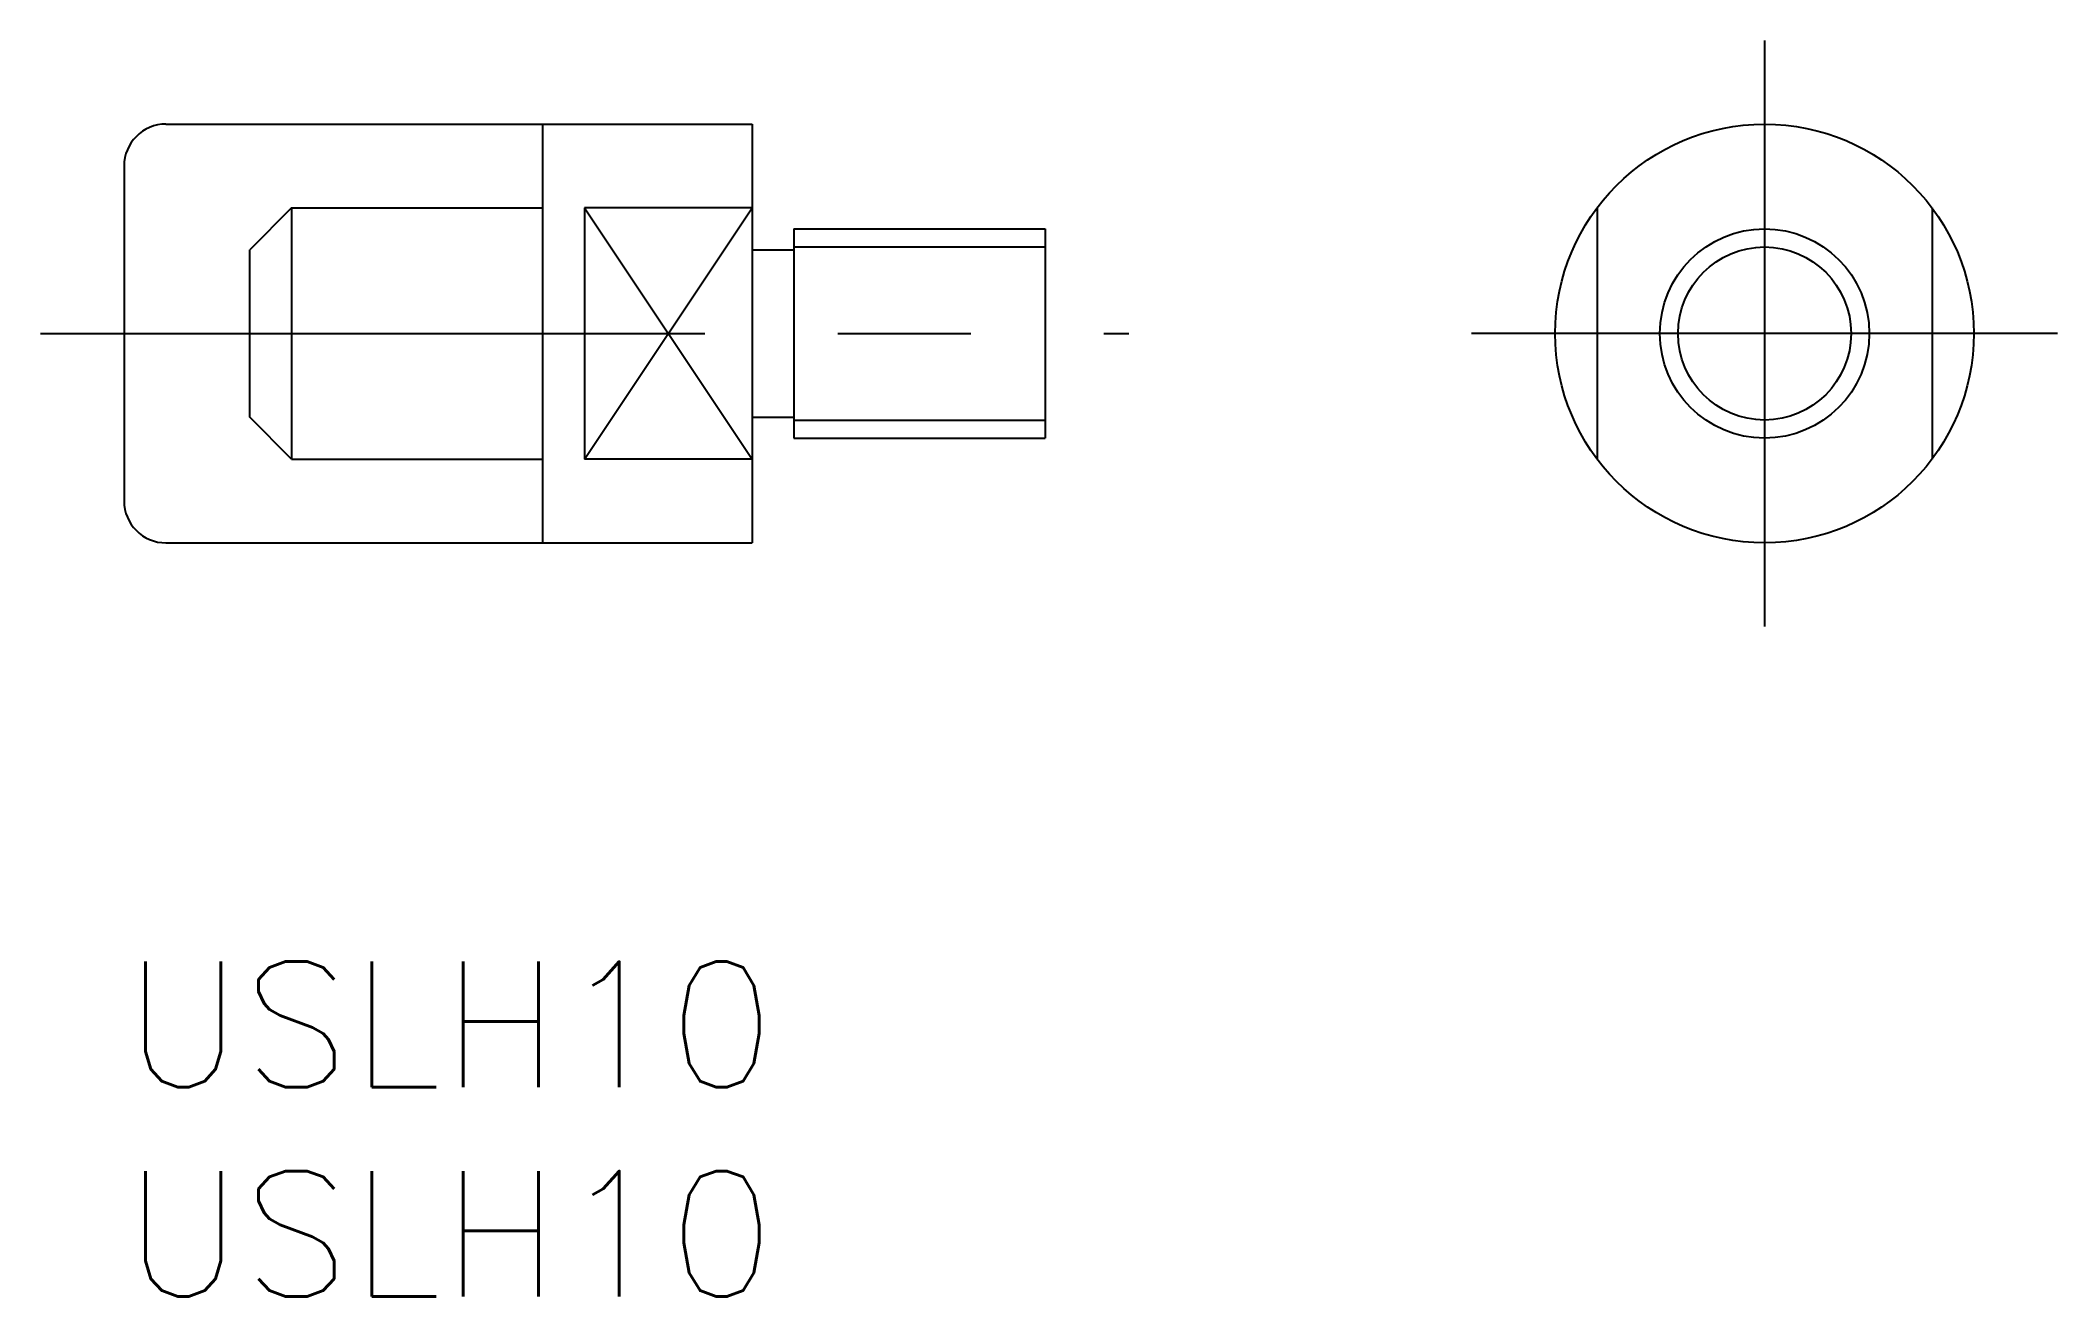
# Model space of a CAD drawing. Extents: x -2 to 46.2, y -8 to 22.
import ezdxf

# ---------------------------------------------------------------- set-up
doc = ezdxf.new("R2010")
doc.units = 0
doc.header["$LTSCALE"] = 0.5
doc.linetypes.add('CENTER', pattern=[50.8, 31.75, -6.35, 6.35, -6.35])
doc.linetypes.add('DASHED', pattern=[19.05, 12.7, -6.35])
for name, color, linetype in [('MSM_CENTER', 1, 'CENTER'), ('MSM_CONTINUOUS', 7, 'CONTINUOUS'), ('MSM_DASHED', 4, 'DASHED'), ('MSM_NARROW', 5, 'CONTINUOUS'), ('MSM_PART_NUMBER', 7, 'CONTINUOUS')]:
    doc.layers.add(name, color=color, linetype=linetype)
doc.styles.get("Standard").update_dxf_attribs({"font": 'txt.shx', "height": 3, "bigfont": 'bigfont.shx'})

# ---------------------------------------------------------------- blocks, each defined once
blk = doc.blocks.new('*U3')
at = {"layer": 'MSM_PART_NUMBER'}
blk.add_text('USLH10', height=3, dxfattribs=at).set_placement((0, -3))
blk = doc.blocks.new('*U4')
at = {"layer": 'MSM_PART_NUMBER'}
blk.add_text('USLH10', height=3, dxfattribs=at).set_placement((0, -8))

msp = doc.modelspace()

# ---------------------------------------------------------------- linework, layer by layer
at = {"layer": 'MSM_CENTER'}
for p, q in [((39.183, 22), (39.183, 8)), ((-2, 15), (24, 15)), ((46.183, 15), (32.183, 15))]:
    msp.add_line(p, q, dxfattribs=at)
at = {"layer": 'MSM_CONTINUOUS'}
for p, q in [((1, 20), (15, 20)), ((10, 10), (10, 20)), ((15, 20), (15, 10)), ((0, 19), (0, 11)), ((11, 18), (11, 12)), ((15, 18), (11, 18)), ((35.183, 18), (35.183, 12)), ((43.183, 18), (43.183, 12)), ((16, 17.5), (22, 17.5)), ((16, 17.5), (16, 12.5)), ((22, 17.5), (22, 12.5)), ((15, 17), (16, 17)), ((15, 13), (16, 13)), ((16, 12.5), (22, 12.5)), ((15, 12), (11, 12)), ((1, 10), (15, 10))]:
    msp.add_line(p, q, dxfattribs=at)
for radius in [5, 2.5]:
    msp.add_circle((39.183, 15), radius, dxfattribs=at)
for centre, start, end in [((1, 19), 90, 180), ((1, 11), 180, 270)]:
    msp.add_arc(centre, 1, start, end, dxfattribs=at)
at = {"layer": 'MSM_DASHED'}
for p, q in [((4, 18), (3, 17)), ((4, 18), (10, 18)), ((4, 18), (4, 12)), ((3, 13), (3, 17)), ((4, 12), (3, 13)), ((4, 12), (10, 12))]:
    msp.add_line(p, q, dxfattribs=at)
at = {"layer": 'MSM_NARROW'}
for p, q in [((11, 18), (15, 12)), ((11, 12), (15, 18)), ((16, 17.067), (22, 17.067)), ((16, 12.933), (22, 12.933))]:
    msp.add_line(p, q, dxfattribs=at)
msp.add_circle((39.183, 15), 2.067, dxfattribs=at)

# ---------------------------------------------------------------- block references
at = {"layer": 'MSM_CONTINUOUS'}
for name in ['*U3', '*U4']:
    msp.add_blockref(name, (0, 0), dxfattribs=at)

doc.saveas('drawing.dxf')
